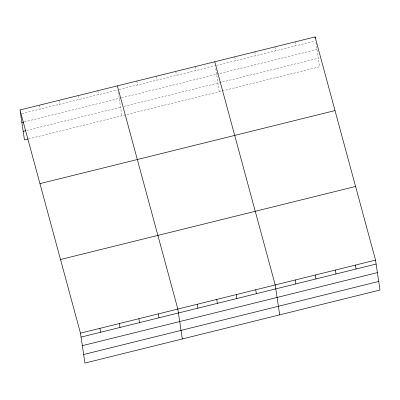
<?xml version="1.0" encoding="UTF-8"?>
<svg xmlns="http://www.w3.org/2000/svg" width="400" height="400" viewBox="0 0 400 400"><rect width="100%" height="100%" fill="white"/><g stroke="black" fill="none" stroke-linecap="round" stroke-linejoin="round"><path stroke-width="0.3" stroke-dasharray="2 1.5" d="M21.765 113.615L117.37 89.95M119.14 89.51L214.74 65.84M216.51 65.4L315.06 41.005M24.23 121.895L121.01 97.935M121.6 97.79L316.935 49.43M26.73 130.435L121.74 106.915M124.1 106.33L318.255 58.26M28.6 138.86L319.535 66.835L315.925 42.695M295 41.895L295.59 45.825M274.935 46.865L275.525 50.79M254.87 51.83L255.46 55.76M234.805 56.8L235.395 60.725M215.79 68.755L219.21 91.67M195.27 66.585L195.855 70.515M175.795 71.41L176.38 75.34M156.32 76.23L156.905 80.16M136.845 81.05L137.435 84.98M118.325 92.25L121.84 115.78M97.895 90.695L98.485 94.625M78.425 95.515L79.01 99.445M58.95 100.335L59.535 104.265M39.475 105.16L40.06 109.09"/><path stroke-width="0.6" d="M20 109.98L315.065 36.93L375.53 260.115L380 290.02L84.935 363.07L80.465 333.165L20 109.98L24.47 139.885L28.01 139.01M21.87 122.48L23.64 122.045M23.19 131.315L25.55 130.73M39.955 183.63L335.02 110.58M60.51 259.515L355.575 186.465M80.465 333.165L375.53 260.115M81.055 337.095L376.12 264.045M82.335 345.67L377.4 272.615M83.655 354.5L378.72 281.45M214.745 61.765L275.21 284.955L279.68 314.86M117.37 85.875L177.835 309.06L182.305 338.965M355.465 265.085L356.055 269.01M315.065 36.93L315.235 38.05M335.4 270.05L335.99 273.98M315.335 275.02L315.925 278.945M295.275 279.985L295.86 283.915M255.735 289.775L256.32 293.705M236.26 294.595L236.845 298.525M216.785 299.415L217.375 303.345M197.31 304.24L197.9 308.17M158.365 313.88L158.95 317.81M138.89 318.705L139.475 322.63M119.415 323.525L120 327.455M99.94 328.345L100.525 332.275"/></g></svg>
